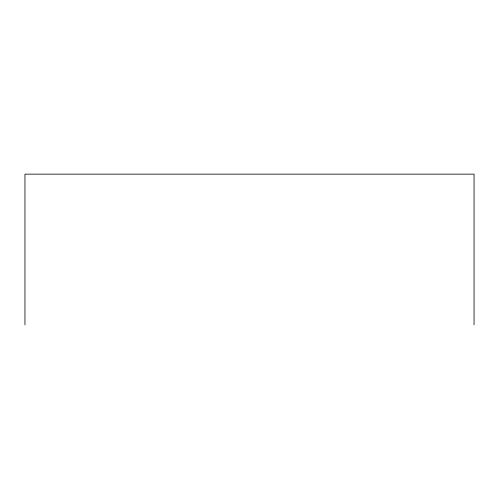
<?xml version="1.0" encoding="UTF-8"?>
<svg xmlns="http://www.w3.org/2000/svg" width="499" height="499" viewBox="0 0 499 499"><rect width="100%" height="100%" fill="white"/><g stroke="black" fill="none" stroke-linecap="round" stroke-linejoin="round"><path stroke-width="0.75" d="M474.05 324.849L474.05 174.151L24.95 174.151L24.95 324.849"/></g></svg>
